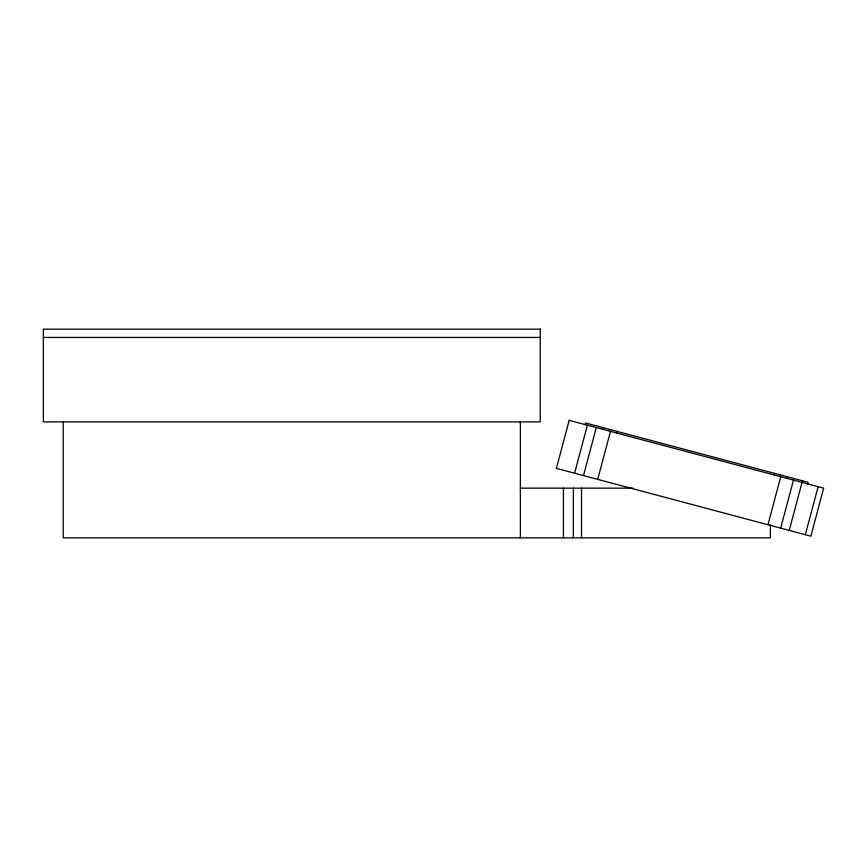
<?xml version="1.0" encoding="UTF-8"?>
<svg xmlns="http://www.w3.org/2000/svg" width="867" height="867" viewBox="0 0 867 867"><rect width="100%" height="100%" fill="white"/><g stroke="black" fill="none" stroke-linecap="round" stroke-linejoin="round"><path stroke-width="1.3" d="M585.182 424.613L585.604 423.009L808.033 482.28L807.611 483.884M574.583 473.219L587.382 425.198M583.502 475.593L596.29 427.572M602.793 429.306L603.215 427.702M610.065 431.246L610.487 429.642M597.699 479.375L610.498 431.354M616.643 433.001L617.076 431.398M774.079 474.953L774.513 473.349M779.487 476.395L779.91 474.791M767.945 524.741L780.733 476.72M786.542 478.27L786.965 476.666M780.679 528.133L793.478 480.123M789.241 530.409L802.04 482.399M802.235 482.453L802.669 480.849M805.335 534.701L818.134 486.69M43.35 337.436L540.239 337.436M520.363 488.154L632.791 488.154M770.362 524.416L770.362 537.843L63.226 537.843L63.226 421.904M581.54 488.154L581.54 537.843M573.369 488.154L573.369 537.843M563.431 488.154L563.431 537.843M520.363 421.904L520.363 537.843M569.175 420.354L556.386 468.364L810.851 536.174L823.65 488.154L569.175 420.354M540.239 329.157L43.35 329.157L43.35 421.904L540.239 421.904L540.239 329.157"/></g></svg>
